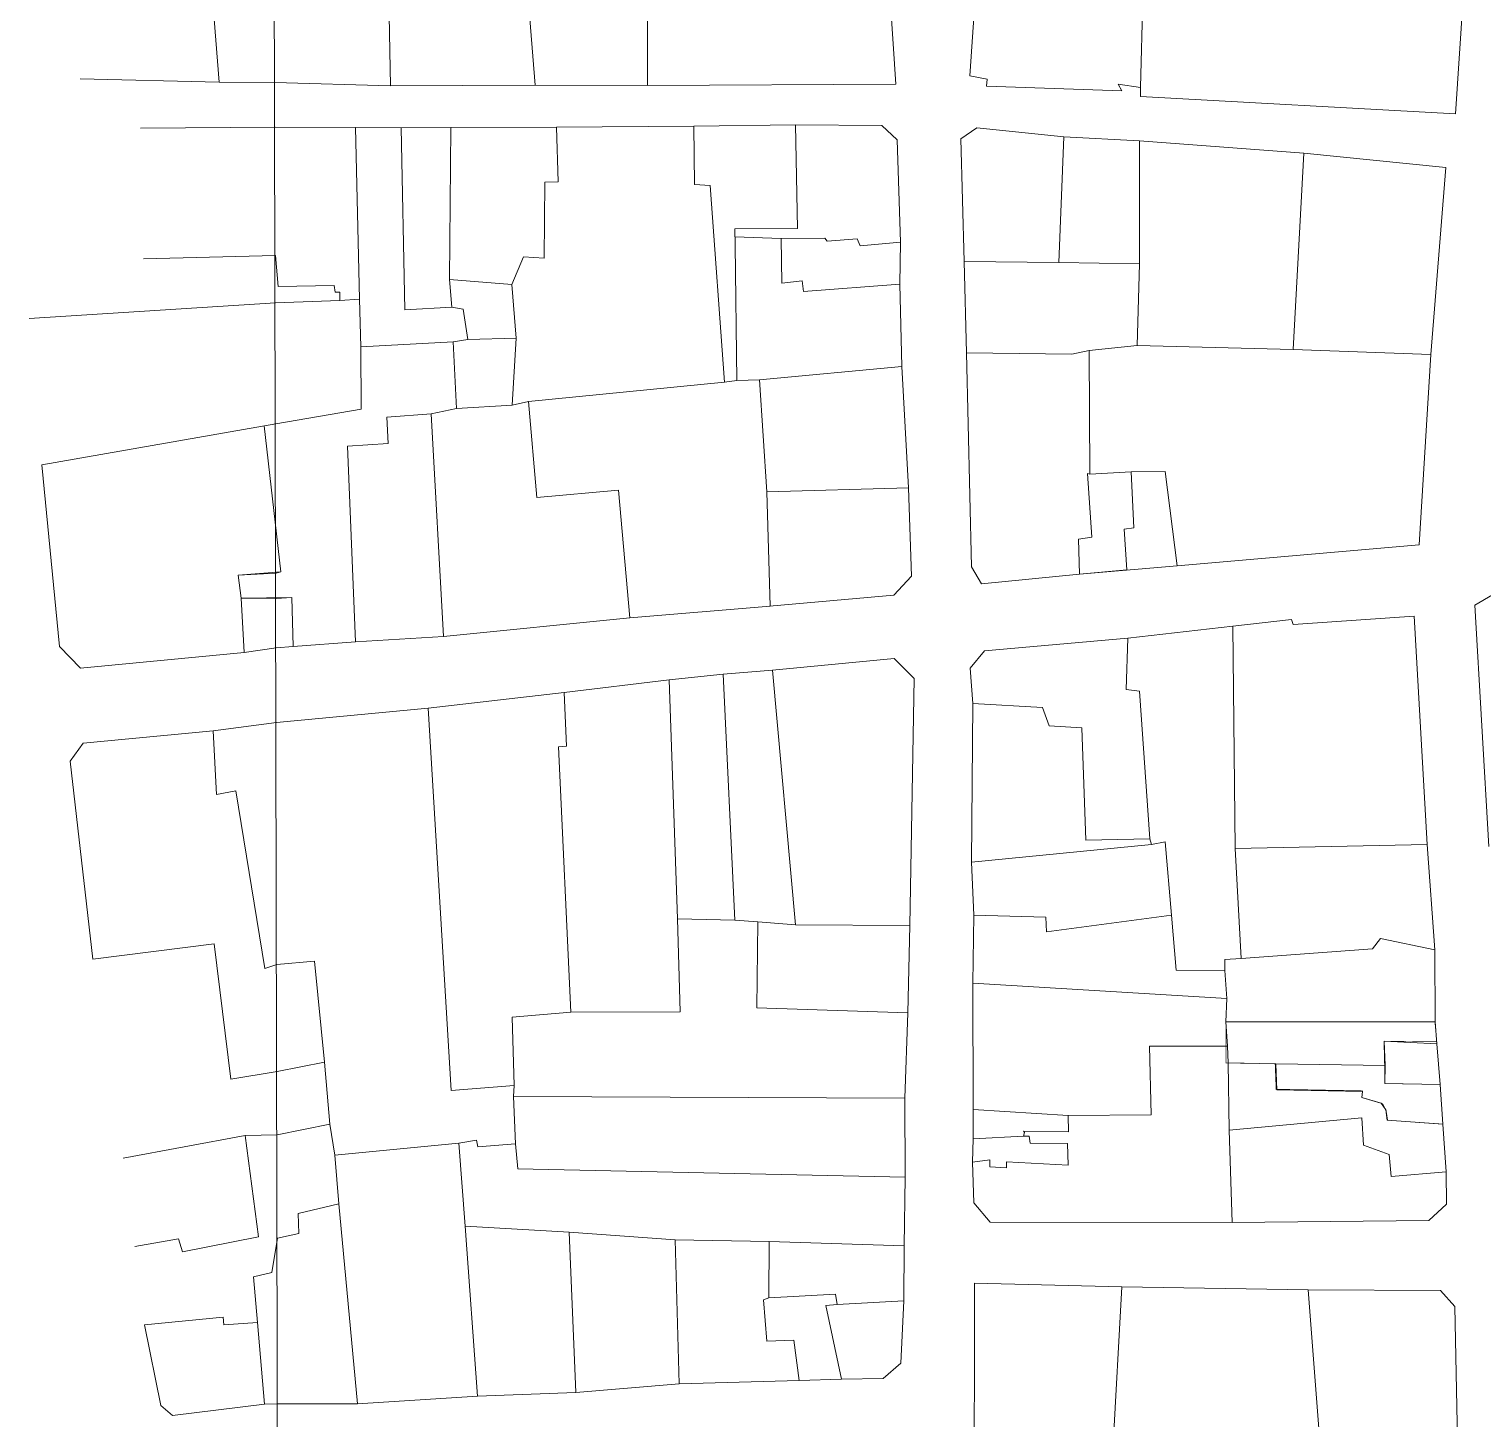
# Model space of a CAD drawing. Header units: millimetres. Extents: x 613361 to 614677, y 1317501 to 1318598.
# Drawn here: x 613405.9 to 613640, y 1317684.1 to 1317907.9 of the extents above; entities that cross this region are included whole.
import ezdxf

# ---------------------------------------------------------------- set-up
doc = ezdxf.new("R2010")
doc.units = ezdxf.units.MM
for name, color, linetype in [('16', 7, 'Continuous'), ('2', 7, 'Continuous'), ('CVL_CUADCON_LIN', 8, 'Continuous')]:
    doc.layers.add(name, color=color, linetype=linetype)

msp = doc.modelspace()

# ---------------------------------------------------------------- linework, layer by layer
at = {"color": 1, "linetype": 'ByBlock', "lineweight": 0, "flags": 128}
msp.add_lwpolyline([(613448.42865, 1317808.42279), (613448.20465, 1317816.34479), (613440.04065, 1317816.24079), (613439.57665, 1317819.94979), (613446.41565, 1317820.45379)], dxfattribs=at)
at = {"layer": '16', "color": 1, "linetype": 'ByBlock', "lineweight": 0}
msp.add_lwpolyline([(613445.98831, 1317617.70149), (613445.33865, 1317918.82179)], dxfattribs=at)
at = {"layer": '2', "color": 1, "linetype": 'ByBlock', "lineweight": 0}
for p, q in [((613635.55065, 1317894.18579), (613637.34765, 1317921.35379)), ((613434.96165, 1317919.13679), (613436.49865, 1317899.31879)), ((613464.08065, 1317898.73279), (613463.67165, 1317919.49379)), ((613487.39165, 1317898.81179), (613485.67565, 1317919.58579)), ((613505.47165, 1317898.77179), (613505.41565, 1317919.38179)), ((613545.44065, 1317899.00879), (613544.06165, 1317919.82879)), ((613584.85365, 1317898.43179), (613585.37165, 1317920.00079)), ((613558.29865, 1317914.54479), (613557.37265, 1317900.31979)), ((613557.37265, 1317900.31979), (613560.11665, 1317899.76979)), ((613436.49865, 1317899.31879), (613414.11865, 1317899.82179)), ((613436.49865, 1317899.31879), (613445.48065, 1317899.27779)), ((613445.48065, 1317899.27779), (613464.08065, 1317898.73279)), ((613464.08065, 1317898.73279), (613487.39165, 1317898.81179)), ((613487.39165, 1317898.81179), (613505.47165, 1317898.77179)), ((613505.47165, 1317898.77179), (613545.44065, 1317899.00879)), ((613560.11665, 1317899.76979), (613560.01765, 1317898.65279)), ((613560.01765, 1317898.65279), (613581.80765, 1317897.91379)), ((613581.80765, 1317897.91379), (613581.24565, 1317898.97879)), ((613581.24565, 1317898.97879), (613584.85365, 1317898.43179)), ((613584.85365, 1317898.43179), (613584.80665, 1317897.00979)), ((613584.80665, 1317897.00979), (613635.55065, 1317894.18579)), ((613423.84665, 1317891.91779), (613445.49565, 1317892.06579)), ((613445.49565, 1317892.06579), (613458.46165, 1317892.00879)), ((613458.46165, 1317892.00879), (613459.09465, 1317864.38079)), ((613458.46165, 1317892.00879), (613465.77465, 1317891.93179)), ((613465.77465, 1317891.93179), (613473.79965, 1317892.00979)), ((613465.77465, 1317891.93179), (613466.36265, 1317862.67779)), ((613473.79965, 1317892.00979), (613473.56065, 1317867.52779)), ((613473.79965, 1317892.00979), (613490.81265, 1317892.06779)), ((613490.81265, 1317892.06779), (613512.90465, 1317892.24479)), ((613490.81265, 1317892.06779), (613491.09065, 1317883.28179)), ((613529.30865, 1317892.45279), (613512.90465, 1317892.24479)), ((613512.90465, 1317892.24479), (613513.03165, 1317882.84879)), ((613529.60765, 1317875.74379), (613529.30865, 1317892.45279)), ((613571.67465, 1317870.29979), (613572.48265, 1317890.51779)), ((613572.48265, 1317890.51779), (613584.67365, 1317889.84779)), ((613611.13865, 1317887.85579), (613584.67365, 1317889.84779)), ((613584.67365, 1317889.84779), (613584.67665, 1317870.03879)), ((613611.13865, 1317887.85579), (613609.39665, 1317856.25679)), ((613488.90665, 1317883.22379), (613488.83865, 1317870.98279)), ((613491.09065, 1317883.28179), (613488.90665, 1317883.22379)), ((613513.03165, 1317882.84879), (613515.57165, 1317882.65379)), ((613515.57165, 1317882.65379), (613517.84165, 1317851.01879)), ((613519.50065, 1317875.70879), (613529.60765, 1317875.74379)), ((613519.55865, 1317873.06779), (613519.50065, 1317875.70879)), ((613526.97065, 1317874.15979), (613519.52965, 1317874.38779)), ((613519.82165, 1317851.27979), (613519.55865, 1317873.06779)), ((613534.03065, 1317874.18379), (613526.97065, 1317874.15979)), ((613526.97065, 1317874.15979), (613527.09165, 1317866.94779)), ((613534.38665, 1317873.72779), (613534.03065, 1317874.18379)), ((613539.21065, 1317874.09979), (613534.38665, 1317873.72779)), ((613539.67065, 1317872.93379), (613539.21065, 1317874.09979)), ((613546.17065, 1317873.56479), (613539.67065, 1317872.93379)), ((613546.08665, 1317866.75879), (613546.17065, 1317873.56479)), ((613445.54065, 1317871.39479), (613424.28665, 1317870.88079)), ((613445.98665, 1317866.41779), (613445.54065, 1317871.39479)), ((613485.48565, 1317871.17479), (613483.61865, 1317866.74979)), ((613488.83865, 1317870.98279), (613485.48565, 1317871.17479)), ((613556.43765, 1317870.45079), (613571.67465, 1317870.29979)), ((613556.43765, 1317870.45079), (613556.83265, 1317855.72279)), ((613584.67665, 1317870.03879), (613571.67465, 1317870.29979)), ((613584.30565, 1317856.93379), (613584.67665, 1317870.03879)), ((613473.92865, 1317863.05979), (613473.56065, 1317867.52779)), ((613473.56065, 1317867.52779), (613483.61865, 1317866.74979)), ((613455.02565, 1317866.55079), (613445.98665, 1317866.41779)), ((613455.18165, 1317865.48479), (613455.02565, 1317866.55079)), ((613455.94365, 1317865.48679), (613455.18165, 1317865.48479)), ((613455.94665, 1317864.16679), (613455.94365, 1317865.48679)), ((613483.61865, 1317866.74979), (613484.30265, 1317858.06679)), ((613527.09165, 1317866.94779), (613530.34165, 1317867.31479)), ((613530.34165, 1317867.31479), (613530.54965, 1317865.58879)), ((613530.54965, 1317865.58879), (613546.08665, 1317866.75879)), ((613546.08665, 1317866.75879), (613546.42765, 1317853.50379)), ((613405.89065, 1317861.23079), (613445.55665, 1317863.77479)), ((613455.94665, 1317864.16679), (613445.55665, 1317863.77479)), ((613459.09465, 1317864.38079), (613455.94665, 1317864.16679)), ((613459.09465, 1317864.38079), (613459.31865, 1317856.71179)), ((613466.36265, 1317862.67779), (613473.92865, 1317863.05979)), ((613475.75765, 1317862.76079), (613473.92865, 1317863.05979)), ((613476.53265, 1317857.88779), (613475.75765, 1317862.76079)), ((613459.31865, 1317856.71179), (613474.14665, 1317857.47279)), ((613459.31865, 1317856.71179), (613459.34665, 1317846.65479)), ((613476.53265, 1317857.88779), (613474.14665, 1317857.47279)), ((613474.14665, 1317857.47279), (613474.68365, 1317846.75779)), ((613484.30265, 1317858.06679), (613476.53265, 1317857.88779)), ((613483.67165, 1317847.29679), (613484.30265, 1317858.06679)), ((613573.79665, 1317855.52679), (613576.53765, 1317856.09479)), ((613576.53765, 1317856.09479), (613584.30565, 1317856.93379)), ((613576.53765, 1317856.09479), (613576.69265, 1317836.18479)), ((613584.30565, 1317856.93379), (613609.39665, 1317856.25679)), ((613609.39665, 1317856.25679), (613631.59265, 1317855.46979)), ((613546.42765, 1317853.50379), (613523.47765, 1317851.39379)), ((613547.49665, 1317834.00279), (613546.42765, 1317853.50379)), ((613556.83265, 1317855.72279), (613573.79665, 1317855.52679)), ((613517.84165, 1317851.01879), (613519.82165, 1317851.27979)), ((613523.47765, 1317851.39379), (613519.82165, 1317851.27979)), ((613523.47765, 1317851.39379), (613524.64365, 1317833.36679)), ((613517.84165, 1317851.01879), (613486.31065, 1317847.91479)), ((613459.34665, 1317846.65479), (613445.59865, 1317844.32279)), ((613474.68365, 1317846.75779), (613470.62265, 1317845.93179)), ((613474.68365, 1317846.75779), (613483.67165, 1317847.29679)), ((613486.31065, 1317847.91479), (613483.67165, 1317847.29679)), ((613486.31065, 1317847.91479), (613487.62265, 1317832.42779)), ((613407.96265, 1317837.70779), (613445.59865, 1317844.32279)), ((613463.51465, 1317845.34879), (613470.62265, 1317845.93179)), ((613463.67765, 1317841.13379), (613463.51465, 1317845.34879)), ((613470.62265, 1317845.93179), (613472.59865, 1317810.07979)), ((613446.41565, 1317820.45379), (613443.71687, 1317843.99204)), ((613457.17865, 1317840.70479), (613463.67765, 1317841.13379)), ((613458.43165, 1317809.21879), (613457.17865, 1317840.70479)), ((613576.69265, 1317836.18479), (613576.28665, 1317836.28479)), ((613576.28665, 1317836.28479), (613576.97465, 1317826.02779)), ((613583.34465, 1317836.56279), (613576.69265, 1317836.18479)), ((613583.34465, 1317836.56279), (613588.77865, 1317836.63279)), ((613583.77565, 1317827.57479), (613583.34465, 1317836.56279)), ((613588.77865, 1317836.63279), (613590.74965, 1317821.45279)), ((613487.62265, 1317832.42779), (613500.77265, 1317833.58979)), ((613500.77265, 1317833.58979), (613502.60665, 1317813.07679)), ((613524.64365, 1317833.36679), (613547.49665, 1317834.00279)), ((613525.20165, 1317814.93079), (613524.64365, 1317833.36679)), ((613576.97465, 1317826.02779), (613574.84265, 1317825.71579)), ((613574.84265, 1317825.71579), (613575.00965, 1317820.07779)), ((613582.20165, 1317827.31479), (613583.77565, 1317827.57479)), ((613582.62565, 1317820.76479), (613582.20165, 1317827.31479)), ((613590.74965, 1317821.45279), (613575.00965, 1317820.07779)), ((613575.00965, 1317820.07779), (613582.62565, 1317820.76479)), ((613439.57665, 1317819.94979), (613445.65065, 1317820.24679)), ((613440.04065, 1317816.24079), (613439.57665, 1317819.94979)), ((613445.65065, 1317820.24679), (613446.41565, 1317820.45379)), ((613440.51265, 1317807.45079), (613440.04065, 1317816.24079)), ((613440.04065, 1317816.24079), (613445.65965, 1317816.18379)), ((613448.20465, 1317816.34479), (613445.65965, 1317816.18379)), ((613448.42865, 1317808.42279), (613448.20465, 1317816.34479)), ((613502.60665, 1317813.07679), (613525.20165, 1317814.93079)), ((613502.60665, 1317813.07679), (613472.59865, 1317810.07979)), ((613599.71465, 1317811.73079), (613582.80765, 1317809.79379)), ((613600.06565, 1317775.92379), (613599.71465, 1317811.73079)), ((613458.43165, 1317809.21879), (613448.42865, 1317808.42279)), ((613472.59865, 1317810.07979), (613458.43165, 1317809.21879)), ((613582.80765, 1317809.79379), (613582.52565, 1317801.51379)), ((613440.51265, 1317807.45079), (613445.67665, 1317808.20979)), ((613448.42865, 1317808.42279), (613445.67665, 1317808.20979)), ((613517.61265, 1317803.98479), (613525.58465, 1317804.62179)), ((613525.58465, 1317804.62179), (613529.30165, 1317763.64579)), ((613492.02465, 1317801.05379), (613508.93065, 1317803.09179)), ((613517.61265, 1317803.98479), (613508.93065, 1317803.09179)), ((613508.93065, 1317803.09179), (613510.30465, 1317764.59679)), ((613519.49765, 1317764.37379), (613517.61265, 1317803.98479)), ((613492.02465, 1317801.05379), (613470.14165, 1317798.49079)), ((613492.40365, 1317792.36979), (613492.02465, 1317801.05379)), ((613582.52565, 1317801.51379), (613584.65965, 1317801.26779)), ((613584.65965, 1317801.26779), (613586.34965, 1317777.45179)), ((613445.70265, 1317796.22279), (613470.14165, 1317798.49079)), ((613470.14165, 1317798.49079), (613473.86365, 1317736.94379)), ((613557.84965, 1317799.24579), (613557.61365, 1317773.69679)), ((613569.07465, 1317798.62379), (613557.84965, 1317799.24579)), ((613570.09865, 1317795.68179), (613569.07465, 1317798.62379)), ((613435.54865, 1317794.88679), (613445.70265, 1317796.22279)), ((613435.54865, 1317794.88679), (613436.07365, 1317784.62279)), ((613575.38165, 1317795.34379), (613570.09865, 1317795.68179)), ((613576.03965, 1317777.26479), (613575.38165, 1317795.34379)), ((613491.13365, 1317792.31479), (613492.40365, 1317792.36979)), ((613493.12865, 1317749.55479), (613491.13365, 1317792.31479)), ((613436.07365, 1317784.62279), (613439.17565, 1317785.18979)), ((613439.17565, 1317785.18979), (613443.84965, 1317756.59079)), ((613557.61365, 1317773.69679), (613586.60565, 1317776.53879)), ((613586.34965, 1317777.45179), (613576.03965, 1317777.26479)), ((613586.60565, 1317776.53879), (613586.34965, 1317777.45179)), ((613586.60565, 1317776.53879), (613588.78865, 1317777.00279)), ((613588.78865, 1317777.00279), (613589.83565, 1317765.17279)), ((613630.99365, 1317776.53779), (613600.06565, 1317775.92379)), ((613630.99365, 1317776.53779), (613632.20765, 1317759.57679)), ((613601.02765, 1317758.20079), (613600.06565, 1317775.92379)), ((613557.99265, 1317765.16579), (613557.61365, 1317773.69679)), ((613510.30465, 1317764.59679), (613519.49765, 1317764.37379)), ((613510.30465, 1317764.59679), (613510.70065, 1317749.61479)), ((613557.99265, 1317765.16579), (613557.81865, 1317754.24479)), ((613569.57265, 1317764.84979), (613557.99265, 1317765.16579)), ((613569.68065, 1317762.51379), (613569.57265, 1317764.84979)), ((613589.83565, 1317765.17279), (613569.68065, 1317762.51379)), ((613590.57065, 1317756.33679), (613589.83565, 1317765.17279)), ((613523.20565, 1317764.13279), (613519.49765, 1317764.37379)), ((613523.20565, 1317764.13279), (613523.04065, 1317750.26579)), ((613529.30165, 1317763.64579), (613523.20565, 1317764.13279)), ((613547.68765, 1317763.50479), (613529.30165, 1317763.64579)), ((613547.36965, 1317749.43479), (613547.68765, 1317763.50479)), ((613416.17765, 1317758.09679), (613435.70565, 1317760.58479)), ((613435.70565, 1317760.58479), (613438.38565, 1317738.79079)), ((613623.46765, 1317761.42679), (613622.20265, 1317759.74579)), ((613632.20765, 1317759.57679), (613623.46765, 1317761.42679)), ((613445.78665, 1317757.26679), (613451.81665, 1317757.79479)), ((613451.81665, 1317757.79479), (613453.43465, 1317741.49679)), ((613598.38765, 1317758.03979), (613601.02765, 1317758.20079)), ((613598.39265, 1317756.26179), (613598.38765, 1317758.03979)), ((613622.20265, 1317759.74579), (613601.02765, 1317758.20079)), ((613632.20765, 1317759.57679), (613632.28965, 1317747.99679)), ((613443.84965, 1317756.59079), (613445.78665, 1317757.26679)), ((613598.39265, 1317756.26179), (613590.57065, 1317756.33679)), ((613598.70965, 1317751.74279), (613598.39265, 1317756.26179)), ((613557.81865, 1317754.24479), (613598.70965, 1317751.74279)), ((613557.81865, 1317754.24479), (613557.87365, 1317733.87779)), ((613598.56765, 1317747.98379), (613598.70965, 1317751.74279)), ((613483.68465, 1317748.76079), (613493.12865, 1317749.55479)), ((613483.96865, 1317737.73979), (613483.68465, 1317748.76079)), ((613510.70065, 1317749.61479), (613493.12865, 1317749.55479)), ((613523.04065, 1317750.26579), (613547.36965, 1317749.43479)), ((613547.36965, 1317749.43479), (613546.89865, 1317735.71979)), ((613632.28965, 1317747.99679), (613598.56765, 1317747.98379)), ((613598.56765, 1317747.98379), (613598.83165, 1317744.07379)), ((613632.28965, 1317747.99679), (613632.55365, 1317744.44279)), ((613598.83165, 1317744.07379), (613586.28765, 1317744.08179)), ((613586.28765, 1317744.08179), (613586.52065, 1317733.06079)), ((613598.83165, 1317744.07379), (613598.94065, 1317741.38179)), ((613632.55365, 1317744.44279), (613624.07065, 1317744.87079)), ((613624.07065, 1317744.87079), (613624.23365, 1317740.95979)), ((613632.55365, 1317744.44279), (613633.07865, 1317737.94279)), ((613453.43465, 1317741.49679), (613445.82365, 1317739.99779)), ((613453.43465, 1317741.49679), (613454.32565, 1317731.54479)), ((613598.94065, 1317741.38179), (613606.60965, 1317741.25579)), ((613599.12265, 1317730.56379), (613598.94065, 1317741.38179)), ((613606.60965, 1317741.25579), (613606.77365, 1317737.04079)), ((613624.23365, 1317740.95979), (613606.60965, 1317741.25579)), ((613438.38565, 1317738.79079), (613445.82365, 1317739.99779)), ((613624.23365, 1317740.95979), (613624.19065, 1317738.06479)), ((613473.86365, 1317736.94379), (613483.96865, 1317737.73979)), ((613483.87165, 1317736.01279), (613483.96865, 1317737.73979)), ((613606.77365, 1317737.04079), (613620.58865, 1317736.78279)), ((613620.58865, 1317736.78279), (613620.43865, 1317735.81779)), ((613624.19065, 1317738.06479), (613633.07865, 1317737.94279)), ((613633.07865, 1317737.94279), (613633.50265, 1317731.54479)), ((613546.89865, 1317735.71979), (613483.87165, 1317736.01279)), ((613483.87165, 1317736.01279), (613484.19665, 1317728.34479)), ((613546.89865, 1317735.71979), (613546.93365, 1317723.02179)), ((613620.43865, 1317735.81779), (613623.58965, 1317734.91379)), ((613623.58965, 1317734.91379), (613624.30365, 1317733.84979)), ((613557.88665, 1317729.15379), (613557.87365, 1317733.87779)), ((613557.87365, 1317733.87779), (613573.16365, 1317732.91379)), ((613586.52065, 1317733.06079), (613573.16365, 1317732.91379)), ((613573.16365, 1317732.91379), (613573.22165, 1317730.27279)), ((613620.44765, 1317732.56679), (613599.12265, 1317730.56379)), ((613620.71365, 1317728.14879), (613620.44765, 1317732.56679)), ((613624.30365, 1317733.84979), (613624.56265, 1317732.17479)), ((613624.56265, 1317732.17479), (613633.50265, 1317731.54479)), ((613440.68865, 1317729.70079), (613421.06165, 1317726.04379)), ((613440.68865, 1317729.70079), (613445.84565, 1317729.83879)), ((613442.80065, 1317713.39379), (613440.68865, 1317729.70079)), ((613454.32565, 1317731.54479), (613445.84565, 1317729.83879)), ((613454.32565, 1317731.54479), (613455.10065, 1317726.51879)), ((613566.01165, 1317729.58779), (613557.88665, 1317729.15379)), ((613573.22165, 1317730.27279), (613566.00965, 1317730.40079)), ((613566.00965, 1317730.40079), (613566.16265, 1317730.19779)), ((613566.16265, 1317730.19779), (613566.01165, 1317729.58779)), ((613566.92565, 1317729.59079), (613566.01165, 1317729.58779)), ((613567.08165, 1317728.47379), (613566.92565, 1317729.59079)), ((613599.12265, 1317730.56379), (613599.56865, 1317715.68379)), ((613633.50265, 1317731.54479), (613634.03165, 1317723.87679)), ((613455.10065, 1317726.51879), (613475.05465, 1317728.46579)), ((613477.94865, 1317728.93279), (613475.05465, 1317728.46579)), ((613475.05465, 1317728.46579), (613476.10665, 1317715.11079)), ((613478.15465, 1317727.86679), (613477.94865, 1317728.93279)), ((613484.19665, 1317728.34479), (613478.15465, 1317727.86679)), ((613484.56365, 1317724.33279), (613484.19665, 1317728.34479)), ((613557.88665, 1317729.15379), (613557.79565, 1317725.39479)), ((613573.07465, 1317728.44379), (613567.08165, 1317728.47379)), ((613573.18565, 1317724.93979), (613573.07465, 1317728.44379)), ((613624.88165, 1317726.63879), (613620.71365, 1317728.14879)), ((613455.10065, 1317726.51879), (613455.78165, 1317718.69879)), ((613557.79565, 1317725.39479), (613560.58765, 1317725.81079)), ((613560.58765, 1317725.81079), (613560.59065, 1317724.64279)), ((613563.23165, 1317724.49979), (613563.28065, 1317725.46479)), ((613563.28065, 1317725.46479), (613573.18565, 1317724.93979)), ((613625.19665, 1317723.08479), (613624.88165, 1317726.63879)), ((613546.93365, 1317723.02179), (613484.56365, 1317724.33279)), ((613546.93365, 1317723.02179), (613546.76065, 1317711.94879)), ((613560.59065, 1317724.64279), (613563.23165, 1317724.49979)), ((613634.03165, 1317723.87679), (613625.19665, 1317723.08479)), ((613455.78165, 1317718.69879), (613449.23465, 1317717.15279)), ((613455.78165, 1317718.69879), (613458.76465, 1317686.50779)), ((613449.23465, 1317717.15279), (613449.34465, 1317713.95379)), ((613422.91565, 1317711.81979), (613429.93265, 1317713.05679)), ((613429.93265, 1317713.05679), (613430.59765, 1317710.97479)), ((613430.59765, 1317710.97479), (613442.80065, 1317713.39379)), ((613444.99665, 1317707.65679), (613445.88165, 1317713.17979)), ((613449.34465, 1317713.95379), (613445.88165, 1317713.17979)), ((613476.10665, 1317715.11079), (613492.86865, 1317714.15279)), ((613478.11065, 1317687.74179), (613476.10665, 1317715.11079)), ((613492.86865, 1317714.15279), (613493.90365, 1317688.30279)), ((613492.86865, 1317714.15279), (613509.88665, 1317712.88979)), ((613510.55865, 1317689.73079), (613509.88665, 1317712.88979)), ((613509.88665, 1317712.88979), (613525.02165, 1317712.63679)), ((613525.02165, 1317712.63679), (613524.99565, 1317703.54479)), ((613546.76065, 1317711.94879), (613525.02165, 1317712.63679)), ((613546.73365, 1317703.11079), (613546.76065, 1317711.94879)), ((613441.99665, 1317706.93779), (613444.99665, 1317707.65679)), ((613442.66965, 1317699.57079), (613441.99665, 1317706.93779)), ((613535.70965, 1317704.13979), (613524.99565, 1317703.54479)), ((613535.96865, 1317702.51579), (613535.70965, 1317704.13979)), ((613581.82165, 1317705.36379), (613580.07865, 1317673.76479)), ((613611.83765, 1317704.85579), (613581.82165, 1317705.36379)), ((613611.83765, 1317704.85579), (613613.89265, 1317677.68979)), ((613524.99565, 1317703.54479), (613524.13265, 1317703.23679)), ((613524.13265, 1317703.23679), (613524.65865, 1317696.58479)), ((613534.19065, 1317702.35679), (613535.96865, 1317702.51579)), ((613536.71165, 1317690.48079), (613534.19065, 1317702.35679)), ((613535.96865, 1317702.51579), (613546.73365, 1317703.11079)), ((613424.46165, 1317699.22079), (613437.12465, 1317700.47179)), ((613437.12465, 1317700.47179), (613437.22865, 1317699.20179)), ((613437.22865, 1317699.20179), (613442.66965, 1317699.57079)), ((613442.66965, 1317699.57079), (613443.80965, 1317686.46279)), ((613524.65865, 1317696.58479), (613529.02565, 1317696.75279)), ((613529.02565, 1317696.75279), (613529.85565, 1317690.25379)), ((613493.90365, 1317688.30279), (613510.55865, 1317689.73079)), ((613529.85565, 1317690.25379), (613510.55865, 1317689.73079)), ((613529.85565, 1317690.25379), (613536.71165, 1317690.48079)), ((613458.76465, 1317686.50779), (613478.11065, 1317687.74179)), ((613493.90365, 1317688.30279), (613478.11065, 1317687.74179)), ((613443.80965, 1317686.46279), (613445.93965, 1317686.51479)), ((613458.76465, 1317686.50779), (613445.93965, 1317686.51479))]:
    msp.add_line(p, q, dxfattribs=at)
for points in [[(613529.30865, 1317892.45279), (613543.17365, 1317892.34779), (613545.66865, 1317890.01979), (613546.17065, 1317873.56479)], [(613556.43765, 1317870.45079), (613555.92665, 1317890.20679), (613558.46165, 1317891.94279), (613572.48265, 1317890.51779)], [(613611.13865, 1317887.85579), (613633.99965, 1317885.59679), (613631.59265, 1317855.46979)], [(613556.83265, 1317855.72279), (613557.63765, 1317821.28879), (613559.21865, 1317818.55179), (613575.00965, 1317820.07779)], [(613631.59265, 1317855.46979), (613629.69465, 1317824.83579), (613590.74965, 1317821.45279)], [(613407.96265, 1317837.70779), (613410.80765, 1317808.44379), (613414.16965, 1317804.94579), (613440.51265, 1317807.45079)], [(613547.49665, 1317834.00279), (613547.94065, 1317819.78279), (613545.10565, 1317816.72579), (613525.09965, 1317814.93079)], [(613640.89765, 1317776.26579), (613638.65965, 1317815.11379), (613641.49965, 1317816.74879), (613656.32465, 1317818.32379)], [(613599.71465, 1317811.73079), (613609.15865, 1317812.77879), (613609.41465, 1317811.96679), (613628.91365, 1317813.35379), (613630.99365, 1317776.53779)], [(613557.84965, 1317799.24579), (613557.42765, 1317804.93379), (613559.70565, 1317807.73479), (613582.80765, 1317809.79379)], [(613525.58465, 1317804.62179), (613545.18365, 1317806.51679), (613548.39165, 1317803.27679), (613547.68765, 1317763.50479)], [(613416.17765, 1317758.09679), (613412.51565, 1317790.00079), (613414.59665, 1317792.90279), (613435.54865, 1317794.88679)], [(613557.79565, 1317725.39479), (613558.01665, 1317718.84379), (613560.61465, 1317715.75479), (613599.56865, 1317715.68379)], [(613599.56865, 1317715.68379), (613631.25965, 1317715.99479), (613634.09565, 1317718.64579), (613634.03165, 1317723.87679)], [(613558.05365, 1317667.59579), (613558.10165, 1317705.94279), (613581.82165, 1317705.36379)], [(613611.83765, 1317704.85579), (613633.11765, 1317704.77579), (613635.41065, 1317702.19379), (613635.93265, 1317677.96779)], [(613546.73365, 1317703.11079), (613546.25265, 1317693.05279), (613543.41565, 1317690.60479), (613536.71165, 1317690.48079)], [(613443.80965, 1317686.46279), (613428.96165, 1317684.59679), (613427.12765, 1317686.21779), (613424.46165, 1317699.22079)]]:
    msp.add_lwpolyline(points, dxfattribs=at)
at = {"layer": 'CVL_CUADCON_LIN', "color": 1, "linetype": 'ByBlock', "lineweight": 0, "ltscale": 0.5, "const_width": 0.1, "flags": 128}
msp.add_lwpolyline([(613633.07962, 1317737.93078), (613633.50265, 1317731.54479), (613624.62467, 1317732.17042), (613624.38017, 1317733.75163), (613623.80542, 1317734.82056), (613620.4489, 1317735.81485), (613620.6054, 1317736.89881), (613606.65784, 1317737.15928), (613606.49837, 1317741.25762), (613598.59952, 1317741.38746), (613598.56741, 1317747.98738), (613632.21764, 1317747.99676), (613632.51884, 1317744.81098), (613624.01905, 1317744.87116), (613624.19065, 1317738.06479)], close=True, dxfattribs=at)

doc.saveas('drawing.dxf')
